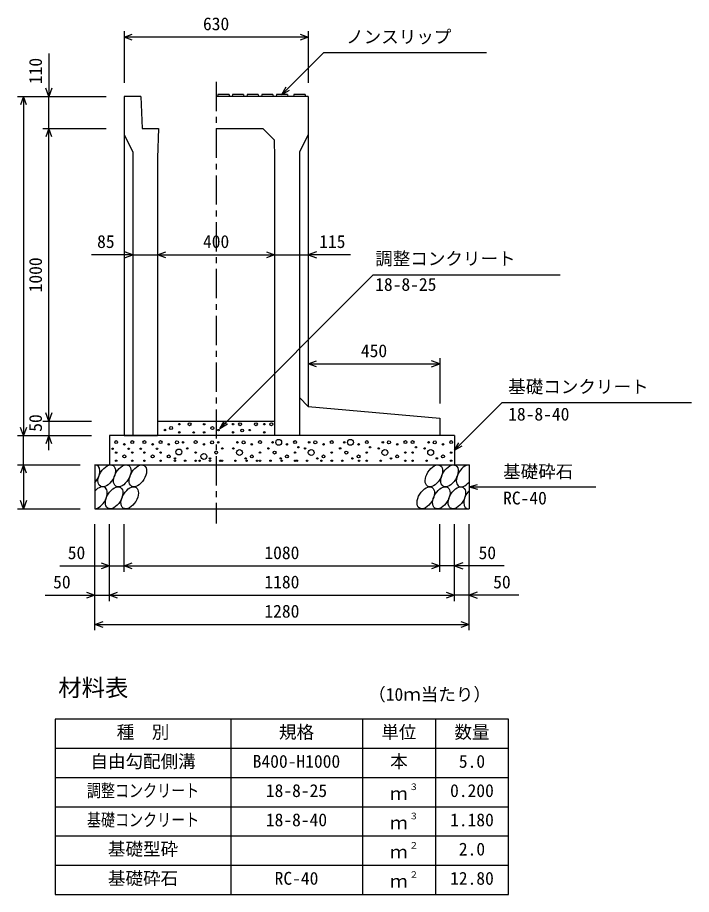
# Model space of a CAD drawing. Units: millimetres, scale not verified. Extents: x -16800 to 16800, y -5940 to 5940.
# Drawn here: x 4753 to 7057, y -3206 to -207 of the extents above; entities that cross this region are included whole.
import ezdxf
from ezdxf.enums import TextEntityAlignment as Align

# ---------------------------------------------------------------- set-up
doc = ezdxf.new("R2010")
doc.units = ezdxf.units.MM
doc.header["$LTSCALE"] = 20
doc.linetypes.add('CHAIN1', pattern=[8, 5, -1, 1, -1])
for name, color, linetype, lineweight in [('0-0_DIM', 7, 'Continuous', 25), ('0-2_HATCH', 6, 'Continuous', 25), ('0-3_HYO', 3, 'Continuous', 25), ('0-4_HYO2', 4, 'Continuous', 25), ('0-5_OUTLINE', 3, 'Continuous', 25), ('0-6_TXT', 7, 'Continuous', 25)]:
    doc.layers.add(name, color=color, linetype=linetype, lineweight=lineweight)
doc.styles.add('ＭＳ ゴシック', font='')
doc.styles.get('ＭＳ ゴシック').set_extended_font_data('MS Gothic')

msp = doc.modelspace()

# ---------------------------------------------------------------- linework, layer by layer
at = {"layer": '0-0_DIM'}
for p, q in [((5116.92, -253.45), (5116.92, -430.19)), ((5746.92, -253.45), (5746.92, -430.19)), ((5746.92, -273.45), (5116.92, -273.45)), ((4859.39, -329.5), (4859.39, -476.66)), ((5656.92, -470.16), (5799.14, -327.95)), ((6356.02, -327.95), (5799.14, -327.95)), ((5656.92, -470.16), (5671.92, -444.18)), ((4752.72, -476.66), (5056.05, -476.66)), ((4772.72, -476.66), (4772.72, -1636.66)), ((4859.39, -586.66), (4859.39, -476.66)), ((5656.92, -470.16), (5682.9, -455.16)), ((4839.39, -586.66), (5056.05, -586.66)), ((4859.39, -1586.66), (4859.39, -586.66)), ((5146.92, -1018.05), (5005.74, -1018.05)), ((5146.92, -1018.05), (5231.92, -1018.05)), ((5231.92, -1018.05), (5631.92, -1018.05)), ((5631.92, -1018.05), (5746.92, -1018.05)), ((5891.39, -1018.05), (5746.92, -1018.05)), ((5444.25, -1611.66), (5969.08, -1086.83)), ((5969.08, -1086.83), (6608.28, -1086.83)), ((6196.92, -1371.53), (6196.92, -1526.66)), ((5746.92, -1391.53), (6196.92, -1391.53)), ((6410.58, -1523.01), (6246.92, -1686.66)), ((6410.58, -1523.01), (7057.45, -1523.01)), ((4839.39, -1586.66), (5006.05, -1586.66)), ((4859.39, -1586.66), (4859.39, -1636.66)), ((5444.25, -1611.66), (5459.25, -1585.68)), ((5444.25, -1611.66), (5470.23, -1596.66)), ((4752.72, -1636.66), (5006.05, -1636.66)), ((4772.72, -1736.66), (4772.72, -1636.66)), ((4859.39, -1686.66), (4859.39, -1636.66)), ((6246.92, -1686.66), (6261.92, -1660.68)), ((6246.92, -1686.66), (6272.9, -1671.66)), ((4752.72, -1736.66), (4966.92, -1736.66)), ((4772.72, -1736.66), (4772.72, -1886.66)), ((6296.92, -1811.66), (6325.9, -1803.9)), ((6296.92, -1811.66), (6730.24, -1811.66)), ((6296.92, -1811.66), (6325.9, -1819.43)), ((4752.72, -1886.66), (4966.92, -1886.66)), ((5016.92, -2302.18), (5016.92, -1939.83)), ((5066.92, -2202.18), (5066.92, -1939.83)), ((5116.92, -2102.18), (5116.92, -1939.83)), ((6196.92, -2102.18), (6196.92, -1939.83)), ((6246.92, -2202.18), (6246.92, -1939.83)), ((6296.92, -2302.18), (6296.92, -1939.83)), ((4896.92, -2082.18), (5116.92, -2082.18)), ((5116.92, -2082.18), (6196.92, -2082.18)), ((6416.92, -2082.18), (6196.92, -2082.18)), ((4846.92, -2182.18), (5066.92, -2182.18)), ((5066.92, -2182.18), (6246.92, -2182.18)), ((6466.92, -2182.18), (6246.92, -2182.18)), ((5016.92, -2282.18), (6296.92, -2282.18))]:
    msp.add_line(p, q, dxfattribs=at)
at = {"layer": '0-0_DIM', "linetype": 'CHAIN1'}
msp.add_line((5431.92, -426.66), (5431.92, -1936.66), dxfattribs=at)
at = {"layer": '0-0_DIM'}
for points in [[(5145.15, -283.71), (5116.96, -273.45), (5145.15, -263.19)], [(5718.77, -263.19), (5746.96, -273.45), (5718.77, -283.71)], [(4869.65, -448.47), (4859.39, -476.66), (4849.13, -448.47)], [(4782.98, -504.85), (4772.72, -476.66), (4762.46, -504.85)], [(4869.65, -614.85), (4859.39, -586.66), (4849.13, -614.85)], [(5118.73, -1028.31), (5146.92, -1018.05), (5118.73, -1007.79)], [(5260.11, -1028.31), (5231.92, -1018.05), (5260.11, -1007.79)], [(5603.73, -1007.79), (5631.92, -1018.05), (5603.73, -1028.31)], [(5775.11, -1007.79), (5746.92, -1018.05), (5775.11, -1028.31)], [(5775.11, -1401.79), (5746.92, -1391.53), (5775.11, -1381.27)], [(6168.73, -1401.79), (6196.92, -1391.53), (6168.73, -1381.27)], [(4869.65, -1558.47), (4859.39, -1586.66), (4849.13, -1558.47)], [(4782.98, -1608.47), (4772.72, -1636.66), (4762.46, -1608.47)], [(4869.65, -1664.85), (4859.39, -1636.66), (4849.13, -1664.85)], [(4782.98, -1764.85), (4772.72, -1736.66), (4762.46, -1764.85)], [(4782.98, -1858.47), (4772.72, -1886.66), (4762.46, -1858.47)], [(5038.73, -2071.92), (5066.92, -2082.18), (5038.73, -2092.44)], [(5145.11, -2092.44), (5116.92, -2082.18), (5145.11, -2071.92)], [(6168.73, -2071.92), (6196.92, -2082.18), (6168.73, -2092.44)], [(6275.11, -2071.92), (6246.92, -2082.18), (6275.11, -2092.44)], [(4988.73, -2171.92), (5016.92, -2182.18), (4988.73, -2192.44)], [(5095.11, -2192.44), (5066.92, -2182.18), (5095.11, -2171.92)], [(6218.73, -2171.92), (6246.92, -2182.18), (6218.73, -2192.44)], [(6325.11, -2171.92), (6296.92, -2182.18), (6325.11, -2192.44)], [(5045.11, -2292.44), (5016.92, -2282.18), (5045.11, -2271.92)], [(6268.73, -2271.92), (6296.92, -2282.18), (6268.73, -2292.44)]]:
    msp.add_lwpolyline(points, dxfattribs=at)
at = {"layer": '0-2_HATCH'}
for p, q in [((5437.92, -470.16), (5436.92, -476.66)), ((5475.92, -470.16), (5437.92, -470.16)), ((5475.92, -470.16), (5476.92, -476.66)), ((5487.92, -470.16), (5486.92, -476.66)), ((5525.92, -470.16), (5487.92, -470.16)), ((5525.92, -470.16), (5526.92, -476.66)), ((5537.92, -470.16), (5536.92, -476.66)), ((5575.92, -470.16), (5537.92, -470.16)), ((5575.92, -470.16), (5576.92, -476.66)), ((5587.92, -470.16), (5586.92, -476.66)), ((5625.92, -470.16), (5587.92, -470.16)), ((5625.92, -470.16), (5626.92, -476.66)), ((5637.92, -470.16), (5636.92, -476.66)), ((5675.92, -470.16), (5637.92, -470.16)), ((5675.92, -470.16), (5676.92, -476.66)), ((5697.92, -470.16), (5696.92, -476.66)), ((5735.92, -470.16), (5697.92, -470.16)), ((5735.92, -470.16), (5736.92, -476.66))]:
    msp.add_line(p, q, dxfattribs=at)
for centre, radius in [((5256.83, -1617.49), 2.5), ((5277.86, -1610.48), 5), ((5305.9, -1597.35), 2.5), ((5341.06, -1597.63), 5), ((5390.96, -1597.63), 2.5), ((5419, -1610.76), 5), ((5440.03, -1617.77), 2.5), ((5461.06, -1597.63), 5), ((5489.91, -1597.35), 2.5), ((5513.92, -1597.63), 5), ((5521.02, -1619.03), 5), ((5546.82, -1617.77), 2.5), ((5567.85, -1597.63), 5), ((5596.7, -1597.35), 2.5), ((5620.71, -1597.63), 5), ((5305.9, -1625.36), 2.5), ((5355.08, -1625.65), 2.5), ((5390.96, -1625.65), 2.5), ((5489.91, -1625.36), 2.5), ((5596.7, -1625.36), 2.5), ((5077.54, -1681.4), 2.5), ((5089.96, -1658.61), 5), ((5118, -1666.49), 2.5), ((5132.75, -1681.4), 2.5), ((5145.16, -1658.61), 5), ((5174.27, -1681.4), 2.5), ((5186.69, -1658.61), 5), ((5214.73, -1666.49), 2.5), ((5229.47, -1681.4), 2.5), ((5241.89, -1658.61), 5), ((5269.93, -1666.49), 2.5), ((5297.97, -1659.48), 5), ((5319, -1659.48), 2.5), ((5333.01, -1680.49), 2.5), ((5361.89, -1658.61), 5), ((5389.93, -1666.49), 2.5), ((5417.97, -1659.48), 5), ((5439, -1659.48), 2.5), ((5453.01, -1680.49), 2.5), ((5490.83, -1680.49), 2.5), ((5504.85, -1659.48), 2.5), ((5525.88, -1659.48), 5), ((5553.92, -1666.49), 2.5), ((5581.96, -1658.61), 5), ((5610.83, -1680.49), 2.5), ((5624.85, -1659.48), 2.5), ((5645.88, -1659.48), 10), ((5673.92, -1666.49), 2.5), ((5701.96, -1658.61), 5), ((5713.3, -1676.18), 2.5), ((5736.06, -1680.49), 2.5), ((5750.08, -1659.48), 2.5), ((5771.11, -1659.48), 5), ((5799.14, -1666.49), 2.5), ((5827.18, -1658.61), 5), ((5856.06, -1680.49), 2.5), ((5870.08, -1659.48), 2.5), ((5891.11, -1659.48), 10), ((5919.14, -1666.49), 2.5), ((5947.18, -1658.61), 5), ((5958.52, -1676.18), 2.5), ((5987.98, -1680.49), 2.5), ((6002, -1659.48), 2.5), ((6023.03, -1659.48), 5), ((6051.07, -1666.49), 2.5), ((6079.11, -1658.61), 5), ((6103.78, -1658.61), 5), ((6115.12, -1676.18), 2.5), ((6144.58, -1680.49), 2.5), ((6158.6, -1659.48), 2.5), ((6179.63, -1659.48), 5), ((6207.67, -1666.49), 2.5), ((6235.71, -1658.61), 5), ((5089.96, -1694.5), 2.5), ((5118, -1707.63), 5), ((5145.16, -1694.5), 2.5), ((5186.69, -1694.5), 2.5), ((5214.73, -1707.63), 5), ((5241.89, -1694.5), 2.5), ((5269.93, -1707.63), 5), ((5304.5, -1692.5), 10), ((5361.89, -1694.5), 2.5), ((5389.93, -1707.63), 10), ((5431.98, -1694.5), 5), ((5511.86, -1694.5), 10), ((5553.92, -1707.63), 5), ((5581.96, -1694.5), 2.5), ((5631.86, -1694.5), 5), ((5673.92, -1707.63), 5), ((5701.96, -1694.5), 2.5), ((5757.09, -1694.5), 10), ((5799.14, -1707.63), 5), ((5827.18, -1694.5), 2.5), ((5877.09, -1694.5), 5), ((5919.14, -1707.63), 5), ((5947.18, -1694.5), 2.5), ((6009.01, -1694.5), 10), ((6051.07, -1707.63), 5), ((6079.11, -1694.5), 2.5), ((6103.78, -1694.5), 2.5), ((6165.61, -1694.5), 10), ((6207.67, -1707.63), 5), ((6235.71, -1694.5), 2.5), ((5089.96, -1722.51), 2.5), ((5145.16, -1722.51), 2.5), ((5186.69, -1722.51), 2.5), ((5241.89, -1722.51), 2.5), ((5290.96, -1714.64), 2.5), ((5290.99, -1722.51), 2.5), ((5326, -1722.51), 2.5), ((5361.89, -1722.51), 2.5), ((5375.1, -1722.51), 2.5), ((5410.96, -1714.64), 2.5), ((5410.99, -1722.51), 2.5), ((5446, -1722.51), 2.5), ((5451.89, -1722.51), 2.5), ((5497.84, -1722.51), 2.5), ((5532.89, -1714.64), 2.5), ((5536, -1722.51), 2.5), ((5571.89, -1722.51), 2.5), ((5581.96, -1722.51), 2.5), ((5617.84, -1722.51), 2.5), ((5652.89, -1714.64), 2.5), ((5656, -1722.51), 2.5), ((5701.96, -1722.51), 2.5), ((5707.84, -1722.51), 2.5), ((5743.07, -1722.51), 2.5), ((5778.11, -1714.64), 2.5), ((5791.96, -1722.51), 2.5), ((5827.18, -1722.51), 2.5), ((5827.84, -1722.51), 2.5), ((5863.07, -1722.51), 2.5), ((5898.11, -1714.64), 2.5), ((5920.9, -1722.51), 2.5), ((5947.18, -1722.51), 2.5), ((5994.99, -1722.51), 2.5), ((6030.04, -1714.64), 2.5), ((6079.11, -1722.51), 2.5), ((6103.78, -1722.51), 2.5), ((6151.59, -1722.51), 2.5), ((6186.64, -1714.64), 2.5), ((6235.71, -1722.51), 2.5)]:
    msp.add_circle(centre, radius, dxfattribs=at)
for centre, start_param, end_param in [((5004.56, -1774.17), 4.385593, 6.6745444), ((6283.07, -1774.17), 0.3357715, 4.4411806), ((5029.88, -1849.16), 3.5111464, 7.548991), ((6308.39, -1849.16), 1.2110787, 3.5658734)]:
    msp.add_ellipse(centre, major_axis=(21.81, 35.31), ratio=0.5792, start_param=start_param, end_param=end_param, dxfattribs=at)
for centre in [(5057.77, -1774.17), (5110.98, -1774.17), (5164.19, -1774.17), (6176.65, -1774.17), (6229.86, -1774.17), (5083.09, -1849.16), (5136.3, -1849.16), (6148.76, -1849.16), (6201.97, -1849.16), (6255.18, -1849.16)]:
    msp.add_ellipse(centre, major_axis=(21.81, 35.31), ratio=0.5792, dxfattribs=at)
at = {"layer": '0-3_HYO'}
for p, q in [((5481.92, -2605.62), (5481.92, -3205.62)), ((5931.92, -2605.62), (5931.92, -3205.62)), ((6181.92, -2605.62), (6181.92, -3205.62)), ((4881.92, -2705.62), (6431.92, -2705.62))]:
    msp.add_line(p, q, dxfattribs=at)
msp.add_lwpolyline([(4881.92, -3205.62), (6431.92, -3205.62), (6431.92, -2605.62), (4881.92, -2605.62)], close=True, dxfattribs=at)
at = {"layer": '0-4_HYO2'}
for p, q in [((4881.92, -2805.62), (6431.92, -2805.62)), ((4881.92, -2905.62), (6431.92, -2905.62)), ((4881.92, -3005.62), (6431.92, -3005.62)), ((4881.92, -3105.62), (6431.92, -3105.62))]:
    msp.add_line(p, q, dxfattribs=at)
at = {"layer": '0-5_OUTLINE'}
for p, q in [((5174.42, -476.66), (5116.92, -476.66)), ((5116.92, -476.66), (5116.92, -1636.66)), ((5746.92, -476.66), (5431.92, -476.66)), ((5746.92, -476.66), (5746.92, -1536.66)), ((5234.42, -586.66), (5231.92, -686.66)), ((5116.92, -606.66), (5146.92, -666.66)), ((5746.92, -606.66), (5716.92, -666.66)), ((5146.92, -666.66), (5146.92, -1636.66)), ((5231.92, -686.66), (5231.92, -1636.66)), ((5631.92, -686.66), (5631.92, -1636.66)), ((5716.92, -666.66), (5716.92, -1636.66)), ((5746.92, -1536.66), (5716.92, -1506.66)), ((5746.92, -1536.66), (6196.92, -1576.66)), ((5231.92, -1586.66), (5631.92, -1586.66)), ((6196.92, -1576.66), (6196.92, -1636.66)), ((5066.92, -1636.66), (5066.92, -1736.66)), ((6246.92, -1636.66), (5066.92, -1636.66)), ((5116.92, -1636.66), (5231.92, -1636.66)), ((6196.92, -1636.66), (5631.92, -1636.66)), ((6246.92, -1636.66), (6246.92, -1736.66)), ((5016.92, -1736.66), (5016.92, -1886.66)), ((5016.92, -1736.66), (6296.92, -1736.66)), ((6296.92, -1736.66), (6296.92, -1886.66)), ((5016.92, -1886.66), (6296.92, -1886.66))]:
    msp.add_line(p, q, dxfattribs=at)
for points in [[(5174.42, -476.66), (5179.42, -586.66), (5234.42, -586.66)], [(5431.92, -586.66), (5591.92, -586.66), (5630.39, -625.12), (5631.92, -686.66)]]:
    msp.add_lwpolyline(points, dxfattribs=at)

# ---------------------------------------------------------------- texts
at = {"layer": '0-0_DIM', "style": 'ＭＳ ゴシック'}
for s, p in [('630', (5386.92, -263.45)), ('ノンスリップ', (5876.44, -307.77)), ('85', (5024.77, -1008.05)), ('400', (5386.92, -1008.05)), ('115', (5784.29, -1008.05)), ('調整コンクリート', (5975.8, -1066.32)), ('18-8-25', (5975.8, -1154.6)), ('450', (5926.92, -1381.53)), ('基礎コンクリート', (6430.58, -1504.27)), ('18-8-40', (6430.58, -1598.09)), ('基礎砕石', (6413.24, -1794.49)), ('RC-40', (6413.24, -1885.18)), ('50', (4924.48, -2072.18)), ('1080', (5596.92, -2072.18)), ('50', (6329.37, -2072.18)), ('50', (4874.48, -2172.18)), ('1180', (5596.92, -2172.18)), ('50', (6379.37, -2172.18)), ('1280', (5596.92, -2272.18))]:
    msp.add_text(s, height=43.99, dxfattribs=at).set_placement(p, align=Align.BOTTOM_LEFT)
for s, p in [('110', (4849.39, -434.57)), ('1000', (4849.39, -1146.66)), ('50', (4849.39, -1623.33))]:
    msp.add_text(s, height=43.99, rotation=90, dxfattribs=at).set_placement(p, align=Align.BOTTOM_LEFT)
at = {"layer": '0-6_TXT', "style": 'ＭＳ ゴシック'}
for s, height, p in [('材料表', 58.65, (4891.92, -2545.62)), ('（10ｍ当たり）', 43.99, (5951.92, -2556.63)), ('種\u3000別', 43.99, (5091.92, -2685.62)), ('規格', 43.99, (5646.92, -2685.62)), ('単位', 43.99, (5996.92, -2685.62)), ('数量', 43.99, (6246.92, -2685.62)), ('自由勾配側溝', 43.99, (5001.92, -2785.62)), ('B400-H1000', 43.99, (5556.92, -2785.62)), ('本', 43.99, (6026.92, -2785.62)), ('5.0', 43.99, (6261.92, -2785.62)), ('18-8-25', 43.99, (5601.92, -2885.62)), ('３', 21.99, (6092.47, -2855.26)), ('0.200', 43.99, (6231.92, -2885.62)), ('ｍ', 43.99, (6026.92, -2895.62)), ('18-8-40', 43.99, (5601.92, -2985.62)), ('３', 21.99, (6092.47, -2955.26)), ('1.180', 43.99, (6231.92, -2985.62)), ('ｍ', 43.99, (6026.92, -2995.62)), ('基礎型砕', 43.99, (5061.92, -3085.62)), ('２', 21.99, (6092.47, -3055.26)), ('ｍ', 43.99, (6026.92, -3095.62)), ('2.0', 43.99, (6261.92, -3085.62)), ('基礎砕石', 43.99, (5061.92, -3185.62)), ('RC-40', 43.99, (5631.92, -3185.62)), ('２', 21.99, (6092.47, -3155.26)), ('12.80', 43.99, (6231.92, -3185.62)), ('ｍ', 43.99, (6026.92, -3195.62))]:
    msp.add_text(s, height=height, dxfattribs=at).set_placement(p, align=Align.BOTTOM_LEFT)
at = {"layer": '0-6_TXT', "style": 'ＭＳ ゴシック', "width": 0.8}
for s, p in [('調整コンクリート', (4989.92, -2885.62)), ('基礎コンクリート', (4989.92, -2985.62))]:
    msp.add_text(s, height=43.99, dxfattribs=at).set_placement(p, align=Align.BOTTOM_LEFT)

doc.saveas('drawing.dxf')
